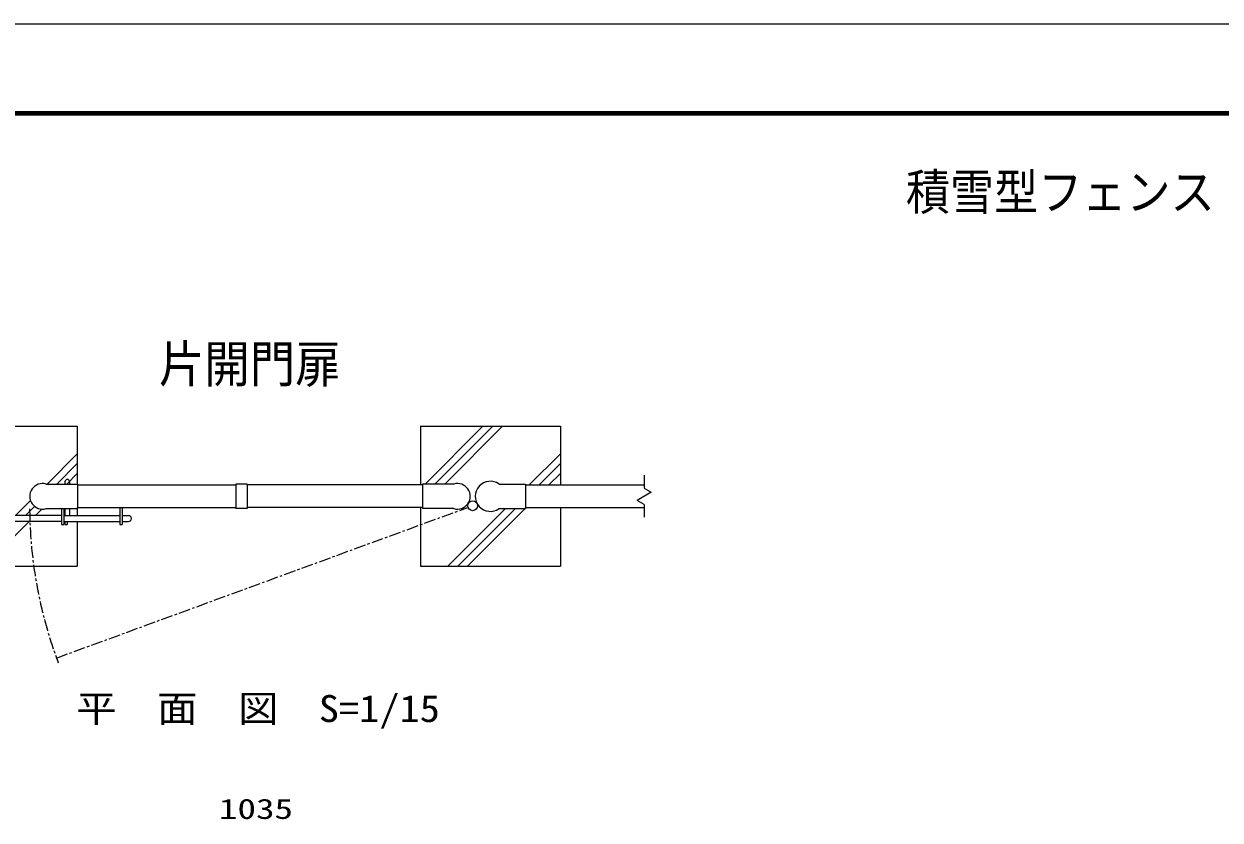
# Model space of a CAD drawing. Units: millimetres, scale not verified. Extents: x -4455 to 4455, y -3150 to 3150.
# Drawn here: x -2723 to -160, y 1444 to 3150 of the extents above; entities that cross this region are included whole.
import ezdxf
from ezdxf.enums import TextEntityAlignment as Align

# ---------------------------------------------------------------- set-up
doc = ezdxf.new("R2010")
doc.units = ezdxf.units.MM
doc.header["$LTSCALE"] = 20
doc.linetypes.add('USER1', pattern=[2, 1.25, -0.25, 0.25, -0.25])
for name, color, linetype, lineweight in [('0-0_1', 7, 'Continuous', 25), ('0-1_0', 7, 'Continuous', 25), ('0-4_EXTCNT-LMEC0', 1, 'Continuous', 25)]:
    doc.layers.add(name, color=color, linetype=linetype, lineweight=lineweight)
doc.layers.add('0-3_10', color=7, linetype='Continuous')
doc.styles.add('ＭＳ ゴシック', font='')
doc.styles.get('ＭＳ ゴシック').set_extended_font_data('MS Gothic')

msp = doc.modelspace()

# ---------------------------------------------------------------- linework, layer by layer
at = {"layer": '0-0_1'}
for p, q in [((-2908.85, 2287.83), (-2608.85, 2287.83)), ((-2608.85, 2287.83), (-2608.85, 2162.13)), ((-1873.85, 2287.83), (-1873.85, 2162.13)), ((-1873.85, 2287.83), (-1573.85, 2287.83)), ((-1573.85, 2287.83), (-1573.85, 2162.13)), ((-2675.76, 2164.13), (-2608.45, 2164.13)), ((-2635.25, 2169.13), (-2635.25, 2164.13)), ((-2625.25, 2169.13), (-2625.25, 2164.13)), ((-2608.45, 2164.13), (-2608.45, 2111.53)), ((-2608.45, 2162.13), (-2269.37, 2162.13)), ((-2269.37, 2164.13), (-2269.37, 2111.53)), ((-2245.12, 2164.13), (-2269.37, 2164.13)), ((-1869.25, 2162.13), (-2245.12, 2162.13)), ((-1869.25, 2164.13), (-1869.25, 2111.53)), ((-1801.93, 2164.13), (-1869.25, 2164.13)), ((-1705.18, 2164.13), (-1648.85, 2164.13)), ((-1648.85, 2164.13), (-1648.85, 2111.53)), ((-1648.85, 2162.13), (-1394, 2162.13)), ((-2675.76, 2111.53), (-2608.45, 2111.53)), ((-2642.75, 2111.53), (-2642.75, 2077.53)), ((-2637.75, 2111.53), (-2637.75, 2077.53)), ((-2635.25, 2111.53), (-2635.25, 2096.78)), ((-2625.25, 2111.53), (-2625.25, 2096.78)), ((-2608.85, 2113.53), (-2608.85, 2096.78)), ((-2608.45, 2113.53), (-2269.37, 2113.53)), ((-2517.75, 2113.53), (-2517.75, 2077.53)), ((-2512.75, 2113.53), (-2512.75, 2077.53)), ((-1869.25, 2113.53), (-2245.12, 2113.53)), ((-1801.93, 2111.53), (-1869.25, 2111.53)), ((-1705.18, 2111.53), (-1648.85, 2111.53)), ((-1648.85, 2113.53), (-1394, 2113.53)), ((-1573.85, 2113.53), (-1573.85, 1987.83)), ((-2642.75, 2096.78), (-2756.35, 2096.78)), ((-2642.75, 2083.78), (-2756.35, 2083.78)), ((-2642.75, 2077.53), (-2637.75, 2077.53)), ((-2637.75, 2096.78), (-2517.75, 2096.78)), ((-2637.75, 2083.78), (-2517.75, 2083.78)), ((-2635.25, 2083.78), (-2635.25, 2077.78)), ((-2635.25, 2077.78), (-2630.25, 2077.78)), ((-2630.25, 2083.78), (-2630.25, 2077.78)), ((-2608.85, 2083.78), (-2608.85, 1987.83)), ((-2517.75, 2077.53), (-2512.75, 2077.53)), ((-2512.75, 2096.78), (-2499.25, 2096.78)), ((-2512.75, 2083.78), (-2499.25, 2083.78))]:
    msp.add_line(p, q, dxfattribs=at)
at = {"layer": '0-0_1', "color": 2}
for p, q in [((-1740.06, 2287.83), (-1863.76, 2164.13)), ((-1842.55, 2164.13), (-1718.85, 2287.83)), ((-1697.63, 2287.83), (-1821.33, 2164.13)), ((-2608.85, 2229.05), (-2673.76, 2164.13)), ((-2652.55, 2164.13), (-2608.85, 2207.83)), ((-1573.85, 2229.05), (-1640.76, 2162.13)), ((-1619.55, 2162.13), (-1573.85, 2207.83)), ((-2608.85, 2186.62), (-2631.33, 2164.13)), ((-1573.85, 2186.62), (-1598.33, 2162.13)), ((-2709.26, 2128.64), (-2741.11, 2096.78)), ((-2719.9, 2096.78), (-2700.38, 2116.3)), ((-2684.99, 2110.48), (-2698.68, 2096.78)), ((-1691.36, 2111.53), (-1815.06, 1987.83)), ((-1793.85, 1987.83), (-1670.15, 2111.53)), ((-1646.93, 2113.53), (-1772.63, 1987.83)), ((-2711.68, 2083.78), (-2807.63, 1987.83))]:
    msp.add_line(p, q, dxfattribs=at)
at = {"layer": '0-0_1', "color": 3, "linetype": 'USER1'}
msp.add_line((-2653.51, 1791.39), (-1772.27, 2113.95), dxfattribs=at)
at = {"layer": '0-0_1'}
for points in [[(-2245.12, 2164.13), (-2245.12, 2111.53), (-2269.37, 2111.53)], [(-2908.85, 2113.53), (-2908.85, 1987.83), (-2608.85, 1987.83)], [(-1873.85, 2113.53), (-1873.85, 1987.83), (-1573.85, 1987.83)]]:
    msp.add_lwpolyline(points, dxfattribs=at)
msp.add_circle((-1761.84, 2117.75), 10.72, dxfattribs=at)
for centre, radius, start, end in [((-2683.45, 2137.83), 27.4, 73.70962, 286.29067), ((-2630.25, 2169.13), 5, 0, 180), ((-1794.25, 2137.83), 27.4, 253.70947, 106.29053), ((-1723.85, 2137.83), 32.25, 54.63694, 305.36336), ((-2499.25, 2090.28), 6.5, 270, 90)]:
    msp.add_arc(centre, radius, start, end, dxfattribs=at)
at = {"layer": '0-0_1', "color": 3, "linetype": 'USER1'}
msp.add_arc((-1756.84, 2117.75), 954.22, 180.41372, 200.66807, dxfattribs=at)
at = {"layer": '0-1_0', "color": 3}
msp.add_lwpolyline([(-4455, 3150), (4455, 3150), (4455, -3150), (-4455, -3150)], close=True, dxfattribs=at)
at = {"layer": '0-1_0'}
for points in [[(-4155, 2962.5), (4155, 2962.5), (4155, -2962.5), (-4155, -2962.5)], [(-4153.13, 2960.62), (4153.12, 2960.62), (4153.12, -2960.63), (-4153.13, -2960.63)], [(-4151.25, 2958.75), (4151.25, 2958.75), (4151.25, -2958.75), (-4151.25, -2958.75)], [(-4149.38, 2956.87), (4149.37, 2956.87), (4149.37, -2956.88), (-4149.38, -2956.88)], [(-4147.5, 2955), (4147.5, 2955), (4147.5, -2955), (-4147.5, -2955)]]:
    msp.add_lwpolyline(points, close=True, dxfattribs=at)
at = {"layer": '0-4_EXTCNT-LMEC0', "color": 4}
for p, q in [((-1394, 2182.83), (-1394, 2155.15)), ((-1394, 2155.15), (-1379, 2146.49)), ((-1379, 2146.49), (-1409, 2129.17)), ((-1394, 2120.51), (-1409, 2129.17)), ((-1394, 2120.51), (-1394, 2092.83))]:
    msp.add_line(p, q, dxfattribs=at)

# ---------------------------------------------------------------- texts
at = {"layer": '0-0_1', "style": 'ＭＳ ゴシック'}
for s, height, width, p in [('片開門扉', 79.33, 0.9, (-2434.2, 2358.06)), ('平\u3000面\u3000図  S=1/15', 57.77, 1.1, (-2611.21, 1636.93))]:
    msp.add_text(s, height=height, dxfattribs=dict(at, width=width)).set_placement(p, align=Align.BOTTOM_LEFT)
at = {"layer": '0-3_10', "style": 'ＭＳ ゴシック', "width": 0.9}
msp.add_text('積雪型フェンス', height=76.97, dxfattribs=at).set_placement((-833.56, 2728.46), align=Align.BOTTOM_LEFT)
at = {"layer": '0-4_EXTCNT-LMEC0', "color": 3, "style": 'ＭＳ ゴシック', "width": 1.35}
msp.add_text('1035', height=43.26, dxfattribs=at).set_placement((-2305.47, 1433.57), align=Align.BOTTOM_LEFT)

doc.saveas('drawing.dxf')
